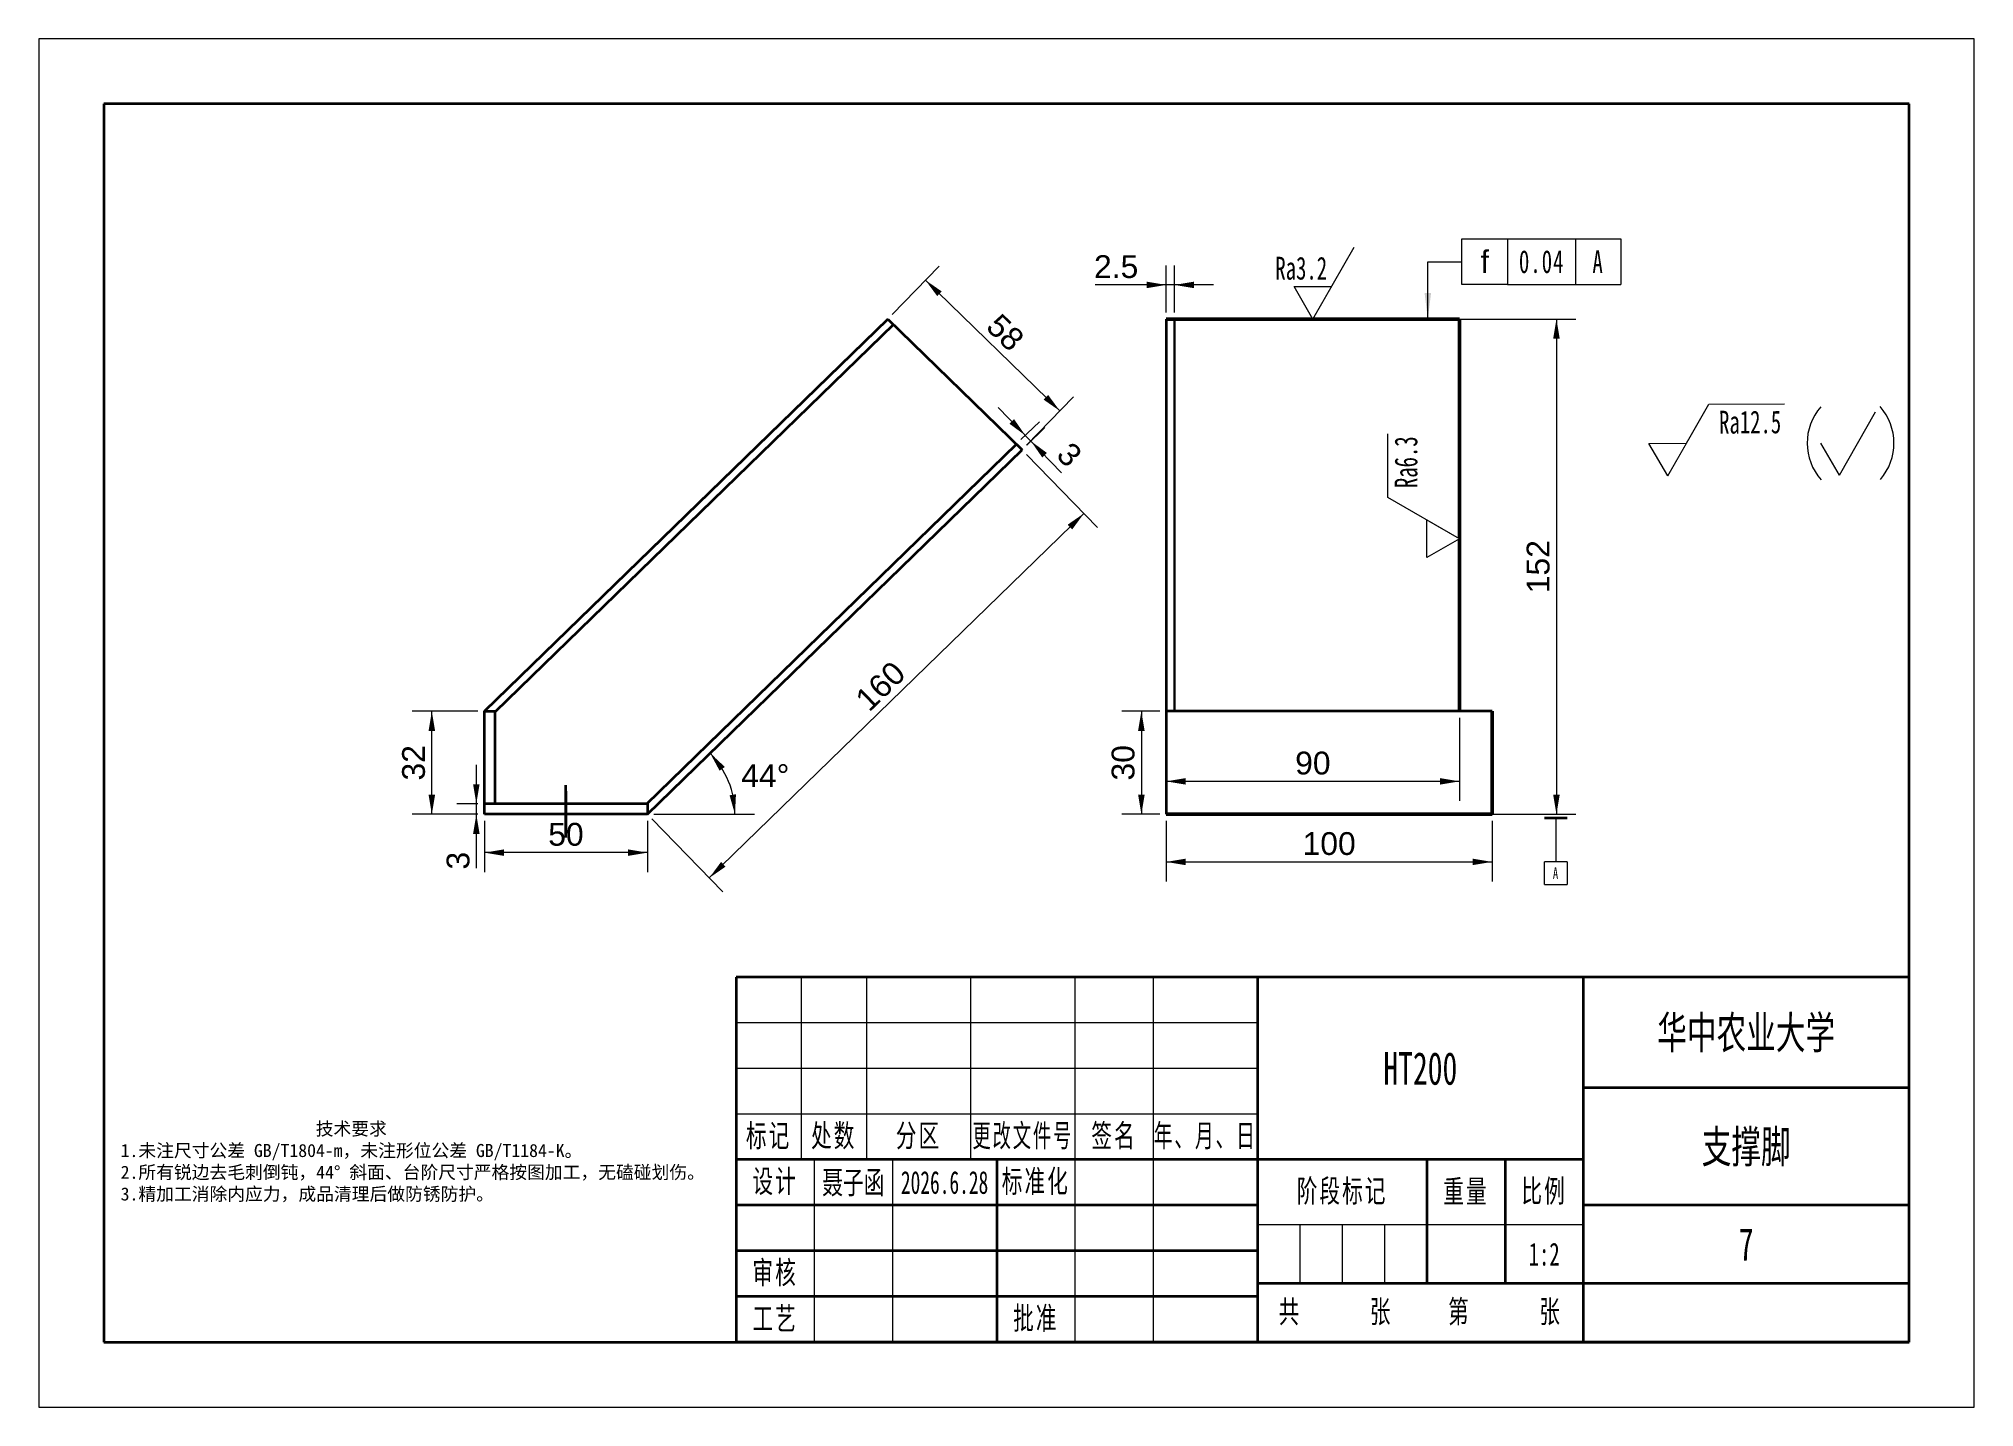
# Model space of a CAD drawing. Header units: millimetres. Extents: x -67 to 527, y -136 to 284.
import ezdxf
from ezdxf.enums import TextEntityAlignment as Align

# ---------------------------------------------------------------- set-up
doc = ezdxf.new("R2010")
doc.units = ezdxf.units.MM
doc.layers.get('0').update_dxf_attribs({"lineweight": 18})
for name, color, linetype, lineweight in [('尺寸线层', 3, 'Continuous', 18), ('粗实线', 7, 'Continuous', 50), ('粗实线层', 7, 'Continuous', 35), ('细实线层', 7, 'Continuous', 18)]:
    doc.layers.add(name, color=color, linetype=linetype, lineweight=lineweight)
doc.styles.get("Standard").update_dxf_attribs({"font": ''})
doc.styles.add('工程图文字', font='')
doc.styles.add('标准', font='', dxfattribs={"width": 0.667})
doc.styles.get('Standard').set_extended_font_data('arial')
doc.styles.get('工程图文字').set_extended_font_data('宋体')
doc.styles.get('标准').set_extended_font_data('宋体')
doc.dimstyles.new('工程图样式', dxfattribs={"dimscale": 2, "dimtxt": 3.5, "dimasz": 3, "dimexe": 3, "dimexo": 1, "dimgap": 1, "dimtad": 1, "dimdsep": 46, "dimtxsty": 'Standard', "dimcen": 1.5, "dimdle": 6, "dimaunit": 1, "dimadec": 0, "dimazin": 0, "dimtfac": 1, "dimtmove": 0, "dimatfit": 3, "dimfxl": 1, "dimtolj": 1, "dimarcsym": 0})
doc.dimstyles.new('角度标注', dxfattribs={"dimscale": 2, "dimtxt": 3.5, "dimasz": 3, "dimexe": 3, "dimexo": 1, "dimgap": 1, "dimtad": 1, "dimtih": 1, "dimtoh": 1, "dimdsep": 46, "dimtxsty": 'Standard', "dimcen": 1.5, "dimdle": 6, "dimaunit": 1, "dimadec": 0, "dimazin": 0, "dimtfac": 1, "dimtmove": 0, "dimatfit": 3, "dimfxl": 1, "dimtolj": 1, "dimarcsym": 0})

# ---------------------------------------------------------------- blocks, each defined once
blk = doc.blocks.new('$CAXA_FRAME_13B17AC1$')
at = {"layer": '粗实线层'}
for p, q in [((-138.5, 95), (-138.5, -95)), ((138.5, 95), (-138.5, 95)), ((138.5, -95), (138.5, 95)), ((-138.5, -95), (138.5, -95))]:
    blk.add_line(p, q, dxfattribs=at)
at = {"layer": '细实线层'}
for p, q in [((148.5, 105), (-148.5, 105)), ((-148.5, 105), (-148.5, -105)), ((148.5, -105), (148.5, 105)), ((-148.5, -105), (148.5, -105))]:
    blk.add_line(p, q, dxfattribs=at)
blk = doc.blocks.new('$CAXA_TITLE_151E506F$')
at = {"layer": '粗实线层'}
for p, q in [((0, 56), (-180, 56)), ((-180, 56), (-180, 0)), ((-100, 56), (-100, 0)), ((-50, 56), (-50, 0)), ((0, 0), (0, 56)), ((0, 39), (-50, 39)), ((-50, 28), (-180, 28)), ((-140, 28), (-140, 0)), ((-74, 28), (-74, 9)), ((-62, 28), (-62, 9)), ((-100, 21), (-180, 21)), ((0, 21), (-50, 21)), ((-100, 14), (-180, 14)), ((0, 9), (-100, 9)), ((-100, 7), (-180, 7)), ((0, 0), (-180, 0))]:
    blk.add_line(p, q, dxfattribs=at)
at = {"layer": '细实线层'}
for p, q in [((-170, 56), (-170, 28)), ((-160, 56), (-160, 28)), ((-144, 56), (-144, 28)), ((-128, 56), (-128, 0)), ((-116, 56), (-116, 0)), ((-100, 49), (-180, 49)), ((-100, 42), (-180, 42)), ((-100, 35), (-180, 35)), ((-168, 28), (-168, 0)), ((-156, 28), (-156, 0)), ((-50, 18), (-100, 18)), ((-93.5, 18), (-93.5, 9)), ((-87, 18), (-87, 9)), ((-80.5, 18), (-80.5, 9))]:
    blk.add_line(p, q, dxfattribs=at)
at = {"layer": '尺寸线层', "attachment_point": 5, "line_spacing_factor": 0.963108, "style": '标准'}
for s, insert, char_height, width in [('\\T1.1;标记', (-175, 31.5), 3.481, 18), ('\\T1.1;处数', (-165, 31.5), 3.481, 18), ('\\T1.1;分区', (-152, 31.5), 3.481, 30), ('\\T1.1;{\\W0.592404;更改文件号}', (-136, 31.5), 3.4806, 30), ('\\T1.1;签名', (-122, 31.5), 3.481, 22), ('\\T1.1;{\\W0.605422;年、月、日}', (-108, 31.5), 3.4806, 30), ('\\T1.1;设计', (-174, 24.5), 3.481, 22), ('\\T1.1;标准化', (-134, 24.5), 3.481, 22), ('\\T1.1;阶段标记', (-87, 23), 3.481, 50), ('\\T1.1;重量', (-68, 23), 3.481, 22), ('\\T1.1;比例', (-56, 23), 3.481, 22), ('\\T1.1;审核', (-174, 10.5), 3.481, 22), ('\\T1.1;共', (-95, 4.5), 3.481, 8), ('\\T1.1;张', (-81, 4.5), 3.481, 8), ('\\T1.1;第', (-69, 4.5), 3.481, 8), ('\\T1.1;张', (-55, 4.5), 3.481, 8), ('\\T1.1;工艺', (-174, 3.5), 3.481, 22), ('\\T1.1;批准', (-134, 3.5), 3.481, 22)]:
    blk.add_mtext(s, dxfattribs=dict(at, insert=insert, char_height=char_height, width=width))
at = {"layer": '尺寸线层', "style": '标准'}
for tag, height, width, p in [('标记C', 3.63, 0.664996, (-175, 52.5)), ('处数C', 3.63, 0.664996, (-165, 52.5)), ('分区C', 3.63, 0.667, (-152, 52.5)), ('更改文件号C', 3.63, 0.498314, (-136, 52.5)), ('更改签名C', 3.63, 0.447537, (-122, 52.5)), ('更改日期C', 3.63, 0.610278, (-108, 52.5)), ('单位名称', 5.19, 0.667, (-25, 47.5)), ('标记B', 3.63, 0.664996, (-175, 45.5)), ('处数B', 3.63, 0.664996, (-165, 45.5)), ('分区B', 3.63, 0.667, (-152, 45.5)), ('更改文件号B', 3.63, 0.498314, (-136, 45.5)), ('更改签名B', 3.63, 0.447537, (-122, 45.5)), ('更改日期B', 3.63, 0.610278, (-108, 45.5)), ('材料名称', 5.19, 0.667, (-75, 42)), ('标记A', 3.63, 0.664996, (-175, 38.5)), ('处数A', 3.63, 0.664996, (-165, 38.5)), ('分区A', 3.63, 0.667, (-152, 38.5)), ('更改文件号A', 3.63, 0.498314, (-136, 38.5)), ('更改签名A', 3.63, 0.447537, (-122, 38.5)), ('更改日期A', 3.63, 0.610278, (-108, 38.5)), ('图纸名称', 5.19, 0.667, (-25, 30)), ('设计', 3.63, 0.667, (-162, 24.5)), ('设计日期', 3.63, 0.667, (-148, 24.5)), ('标准化', 3.63, 0.667, (-122, 24.5)), ('标准化日期', 3.63, 0.554163, (-108, 24.5)), ('图纸编号', 5.19, 0.667, (-25, 15)), ('阶段标记S', 3.63, 0.223769, (-96.75, 13.5)), ('阶段标记A', 3.63, 0.223769, (-90.25, 13.5)), ('阶段标记B', 3.63, 0.223769, (-83.75, 13.5)), ('阶段标记C', 3.63, 0.223769, (-77.25, 13.5)), ('重量', 3.63, 0.667, (-68, 13.5)), ('图纸比例', 3.63, 0.510551, (-56, 13.5)), ('审核', 3.63, 0.667, (-162, 10.5)), ('审核日期', 3.63, 0.667, (-148, 10.5)), ('页数', 3.63, 0.667, (-88, 4.5)), ('页码', 3.63, 0.667, (-62, 4.5)), ('投影符号', 3.63, 0.667, (-25, 4.5)), ('工艺', 3.63, 0.667, (-162, 3.5)), ('工艺日期', 3.63, 0.667, (-148, 3.5)), ('批准', 3.63, 0.667, (-122, 3.5)), ('批准日期', 3.63, 0.667, (-108, 3.5))]:
    blk.add_attdef(tag, text='', height=height, dxfattribs=dict(at, width=width)).set_placement(p, align=Align.MIDDLE_CENTER)
blk = doc.blocks.new('*X4')
at = {"layer": '尺寸线层', "linetype": 'Continuous'}
for points in [[(139.28, 64.48), (142.16, 59.14), (143.81, 60.28)], [(146.9, 45.74), (145.24, 51.58), (147.2, 51.91)]]:
    blk.add_hatch(color=0, dxfattribs=at).paths.add_polyline_path(points, flags=0)
at = {"layer": '尺寸线层', "color": 0, "linetype": 'Continuous'}
blk.add_line((122.02, 45.74), (152.9, 45.74), dxfattribs=at)
for start, end in [(22.10674, 44.21348), (0, 22.10674)]:
    blk.add_arc((120.02, 45.74), 26.88, start, end, dxfattribs=at)
at = {"layer": '尺寸线层', "color": 0, "insert": (156.21, 57.61), "char_height": 7, "width": 28.0213, "attachment_point": 5}
blk.add_mtext('44%%D', dxfattribs=at)
blk = doc.blocks.new('_CAXARROW')
blk.add_hatch(color=0).paths.add_polyline_path([(0, 0), (-1, 0.125), (-1, -0.125)], flags=0)
blk = doc.blocks.new('*X6')
at = {"layer": '尺寸线层', "linetype": 'Continuous'}
for points in [[(70.02, 33.98), (76.02, 32.98), (76.02, 34.98)], [(120.02, 33.98), (114.02, 32.98), (114.02, 34.98)]]:
    blk.add_hatch(color=0, dxfattribs=at).paths.add_polyline_path(points, flags=0)
at = {"layer": '尺寸线层', "color": 0, "linetype": 'Continuous'}
for p, q in [((70.02, 43.74), (70.02, 27.98)), ((120.02, 43.74), (120.02, 27.98)), ((120.02, 33.98), (70.02, 33.98))]:
    blk.add_line(p, q, dxfattribs=at)
at = {"layer": '尺寸线层', "color": 0, "insert": (95.02, 39.56), "char_height": 7, "width": 19.997, "attachment_point": 5}
blk.add_mtext('50', dxfattribs=at)
blk = doc.blocks.new('*X7')
at = {"layer": '尺寸线层', "linetype": 'Continuous'}
for points in [[(53.86, 77.36), (52.86, 71.36), (54.86, 71.36)], [(53.86, 45.74), (52.86, 51.74), (54.86, 51.74)]]:
    blk.add_hatch(color=0, dxfattribs=at).paths.add_polyline_path(points, flags=0)
at = {"layer": '尺寸线层', "color": 0, "linetype": 'Continuous'}
for p, q in [((68.02, 77.36), (47.86, 77.36)), ((53.86, 45.74), (53.86, 77.36)), ((68.02, 45.74), (47.86, 45.74))]:
    blk.add_line(p, q, dxfattribs=at)
at = {"layer": '尺寸线层', "color": 0, "insert": (48.29, 61.55), "char_height": 7, "width": 19.8902, "attachment_point": 5, "rotation": 90}
blk.add_mtext('32', dxfattribs=at)
blk = doc.blocks.new('*X8')
at = {"layer": '尺寸线层', "linetype": 'Continuous'}
for points in [[(67.52, 48.98), (68.52, 54.98), (66.52, 54.98)], [(67.52, 45.74), (68.52, 39.74), (66.52, 39.74)]]:
    blk.add_hatch(color=0, dxfattribs=at).paths.add_polyline_path(points, flags=0)
at = {"layer": '尺寸线层', "color": 0, "linetype": 'Continuous'}
for p, q in [((67.52, 60.98), (67.52, 29.22)), ((68.02, 48.98), (61.52, 48.98)), ((68.02, 45.74), (61.52, 45.74))]:
    blk.add_line(p, q, dxfattribs=at)
at = {"layer": '尺寸线层', "color": 0, "insert": (61.95, 31.51), "char_height": 7, "width": 14, "attachment_point": 5, "rotation": 90}
blk.add_mtext('3', dxfattribs=at)
blk = doc.blocks.new('*X9')
at = {"layer": '尺寸线层', "linetype": 'Continuous'}
for points in [[(254, 138.1), (249, 134.63), (250.4, 133.19)], [(139.01, 26.22), (142.61, 31.12), (144.01, 29.69)]]:
    blk.add_hatch(color=0, dxfattribs=at).paths.add_polyline_path(points, flags=0)
at = {"layer": '尺寸线层', "color": 0, "linetype": 'Continuous'}
for p, q in [((236.4, 156.18), (258.19, 133.8)), ((139.01, 26.22), (254, 138.1)), ((121.41, 44.31), (143.2, 21.92))]:
    blk.add_line(p, q, dxfattribs=at)
at = {"layer": '尺寸线层', "color": 0, "insert": (191.53, 85.09), "char_height": 7, "width": 29.5579, "attachment_point": 5, "rotation": 44.21348}
blk.add_mtext('160', dxfattribs=at)
blk = doc.blocks.new('*X10')
at = {"layer": '尺寸线层', "linetype": 'Continuous'}
for points in [[(236, 162.02), (232.54, 167.02), (231.1, 165.63)], [(237.72, 160.26), (242.62, 156.65), (241.19, 155.26)]]:
    blk.add_hatch(color=0, dxfattribs=at).paths.add_polyline_path(points, flags=0)
at = {"layer": '尺寸线层', "color": 0, "linetype": 'Continuous'}
for p, q in [((227.63, 170.63), (247.12, 150.59)), ((234.67, 160.73), (240.3, 166.21)), ((236.44, 159.01), (242.02, 164.44))]:
    blk.add_line(p, q, dxfattribs=at)
at = {"layer": '尺寸线层', "color": 0, "insert": (249.52, 156.12), "char_height": 7, "width": 14, "attachment_point": 5, "rotation": 314.21348}
blk.add_mtext('3', dxfattribs=at)
blk = doc.blocks.new('*X11')
at = {"layer": '尺寸线层', "linetype": 'Continuous'}
for points in [[(205.36, 209.67), (210.35, 206.2), (208.96, 204.77)], [(246.6, 169.54), (243, 174.44), (241.61, 173)]]:
    blk.add_hatch(color=0, dxfattribs=at).paths.add_polyline_path(points, flags=0)
at = {"layer": '尺寸线层', "color": 0, "linetype": 'Continuous'}
for p, q in [((195.16, 199.18), (209.54, 213.97)), ((205.36, 209.67), (246.6, 169.54)), ((236.4, 159.05), (250.79, 173.84))]:
    blk.add_line(p, q, dxfattribs=at)
at = {"layer": '尺寸线层', "color": 0, "insert": (229.87, 193.6), "char_height": 7, "width": 20.0716, "attachment_point": 5, "rotation": 315.78652}
blk.add_mtext('58', dxfattribs=at)
blk = doc.blocks.new('*X12')
at = {"layer": '尺寸线层', "linetype": 'Continuous'}
for points in [[(398.99, 197.75), (399.99, 191.75), (397.99, 191.75)], [(398.99, 45.74), (399.99, 51.74), (397.99, 51.74)]]:
    blk.add_hatch(color=0, dxfattribs=at).paths.add_polyline_path(points, flags=0)
at = {"layer": '尺寸线层', "color": 0, "linetype": 'Continuous'}
for p, q in [((283.74, 197.75), (404.99, 197.75)), ((398.99, 197.75), (398.99, 45.74)), ((281.24, 45.74), (404.99, 45.74))]:
    blk.add_line(p, q, dxfattribs=at)
at = {"layer": '尺寸线层', "color": 0, "insert": (393.41, 121.74), "char_height": 7, "width": 29.4619, "attachment_point": 5, "rotation": 90}
blk.add_mtext('152', dxfattribs=at)
blk = doc.blocks.new('*X13')
at = {"layer": '尺寸线层', "linetype": 'Continuous'}
for points in [[(271.61, 77.36), (272.61, 71.36), (270.61, 71.36)], [(271.61, 45.74), (272.61, 51.74), (270.61, 51.74)]]:
    blk.add_hatch(color=0, dxfattribs=at).paths.add_polyline_path(points, flags=0)
at = {"layer": '尺寸线层', "color": 0, "linetype": 'Continuous'}
for p, q in [((277.24, 77.36), (265.61, 77.36)), ((271.61, 77.36), (271.61, 45.74)), ((277.24, 45.74), (265.61, 45.74))]:
    blk.add_line(p, q, dxfattribs=at)
at = {"layer": '尺寸线层', "color": 0, "insert": (266.04, 61.55), "char_height": 7, "width": 19.9863, "attachment_point": 5, "rotation": 90}
blk.add_mtext('30', dxfattribs=at)
blk = doc.blocks.new('*X14')
at = {"layer": '尺寸线层', "linetype": 'Continuous'}
for points in [[(279.24, 31.14), (285.24, 32.14), (285.24, 30.14)], [(379.24, 31.14), (373.24, 32.14), (373.24, 30.14)]]:
    blk.add_hatch(color=0, dxfattribs=at).paths.add_polyline_path(points, flags=0)
at = {"layer": '尺寸线层', "color": 0, "linetype": 'Continuous'}
for p, q in [((279.24, 43.74), (279.24, 25.14)), ((379.24, 43.74), (379.24, 25.14)), ((279.24, 31.14), (379.24, 31.14))]:
    blk.add_line(p, q, dxfattribs=at)
at = {"layer": '尺寸线层', "color": 0, "insert": (329.24, 36.72), "char_height": 7, "width": 29.5579, "attachment_point": 5}
blk.add_mtext('100', dxfattribs=at)
blk = doc.blocks.new('*X15')
at = {"layer": '尺寸线层', "linetype": 'Continuous'}
for points in [[(279.24, 55.86), (285.24, 54.86), (285.24, 56.86)], [(369.24, 55.86), (363.24, 54.86), (363.24, 56.86)]]:
    blk.add_hatch(color=0, dxfattribs=at).paths.add_polyline_path(points, flags=0)
at = {"layer": '尺寸线层', "color": 0, "linetype": 'Continuous'}
for p, q in [((279.24, 75.36), (279.24, 49.86)), ((369.24, 75.36), (369.24, 49.86)), ((369.24, 55.86), (279.24, 55.86))]:
    blk.add_line(p, q, dxfattribs=at)
at = {"layer": '尺寸线层', "color": 0, "insert": (324.24, 61.43), "char_height": 7, "width": 19.997, "attachment_point": 5}
blk.add_mtext('90', dxfattribs=at)
blk = doc.blocks.new('*X16')
at = {"layer": '尺寸线层', "linetype": 'Continuous'}
for points in [[(279.24, 208.21), (273.24, 207.21), (273.24, 209.21)], [(281.74, 208.21), (287.74, 207.21), (287.74, 209.21)]]:
    blk.add_hatch(color=0, dxfattribs=at).paths.add_polyline_path(points, flags=0)
at = {"layer": '尺寸线层', "color": 0, "linetype": 'Continuous'}
for p, q in [((279.24, 199.75), (279.24, 214.21)), ((281.74, 199.75), (281.74, 214.21)), ((293.74, 208.21), (257.42, 208.21))]:
    blk.add_line(p, q, dxfattribs=at)
at = {"layer": '尺寸线层', "color": 0, "insert": (263.88, 213.78), "char_height": 7, "width": 25.8338, "attachment_point": 5}
blk.add_mtext('2.5', dxfattribs=at)
blk = doc.blocks.new('*X17')
at = {"layer": '尺寸线层', "color": 0, "linetype": 'Continuous'}
for p, q in [((0, 0), (12.7, 22)), ((0, 0), (-5.77, 10)), ((-5.77, 10), (5.77, 10))]:
    blk.add_line(p, q, dxfattribs=at)
at = {"layer": '尺寸线层', "color": 0, "style": '标准', "width": 0.667}
blk.add_text('Ra3.2', height=7, dxfattribs=at).set_placement((4.37, 15.6), align=Align.MIDDLE_RIGHT)
blk = doc.blocks.new('*X18')
at = {"layer": '尺寸线层', "linetype": 'Continuous', "lineweight": -2}
blk.add_hatch(color=0, dxfattribs=at).paths.add_polyline_path([(0, 0), (-1, 8), (1, 8)], flags=0)
at = {"layer": '尺寸线层', "color": 0, "linetype": 'Continuous', "lineweight": -2}
for p, q in [((10.47, 24.57), (24.47, 24.57)), ((10.47, 10.57), (10.47, 24.57)), ((24.47, 24.57), (24.47, 10.57)), ((24.47, 24.57), (59.27, 24.57)), ((45.27, 24.57), (45.27, 10.57)), ((59.27, 24.57), (59.27, 10.57)), ((0, 0), (0, 17.57)), ((0, 17.57), (10.47, 17.57)), ((24.47, 10.57), (10.47, 10.57)), ((24.47, 10.57), (59.27, 10.57))]:
    blk.add_line(p, q, dxfattribs=at)
at = {"layer": '尺寸线层', "color": 0, "char_height": 7, "line_spacing_factor": 1.15057, "style": '标准'}
for s, insert, width, attachment_point in [('{\\fcxgdt;\\W1;\\T1;f}', (17.47, 17.57), 14, 5), ('\\T1.1;0.04', (27.97, 17.57), 27.6175, 4), ('\\T1.1;A', (52.27, 17.57), 14, 5)]:
    blk.add_mtext(s, dxfattribs=dict(at, insert=insert, width=width, attachment_point=attachment_point))
blk = doc.blocks.new('*X19')
at = {"layer": '尺寸线层', "color": 0, "lineweight": 35}
blk.add_line((3.5, -1.17), (-3.5, -1.17), dxfattribs=at)
at = {"layer": '尺寸线层', "color": 0, "lineweight": -2}
for p, q in [((0, -1.17), (0, -14.55)), ((3.5, -14.55), (-3.5, -14.55)), ((-3.5, -21.55), (-3.5, -14.55)), ((3.5, -14.55), (3.5, -21.55)), ((-3.5, -21.55), (3.5, -21.55))]:
    blk.add_line(p, q, dxfattribs=at)
at = {"layer": '尺寸线层', "color": 0, "lineweight": -2, "insert": (0, -18.05), "char_height": 3.5, "width": 7, "attachment_point": 5, "line_spacing_factor": 1.15057, "style": '标准'}
blk.add_mtext('\\T1.1;A', dxfattribs=at)
blk = doc.blocks.new('*X20')
at = {"layer": '尺寸线层', "color": 0, "linetype": 'Continuous'}
for p, q in [((-22, 12.7), (-22, 32.2)), ((0, 0), (-22, 12.7)), ((-10, -5.77), (-10, 5.77)), ((0, 0), (-10, -5.77))]:
    blk.add_line(p, q, dxfattribs=at)
at = {"layer": '尺寸线层', "color": 0, "style": '标准', "width": 0.667}
blk.add_text('Ra6.3', height=7, rotation=90, dxfattribs=at).set_placement((-16.44, 23.5), align=Align.MIDDLE_CENTER)
blk = doc.blocks.new('*X21')
at = {"layer": '尺寸线层', "color": 0, "linetype": 'Continuous'}
for p, q in [((0, 0), (12.59, 22.06)), ((12.59, 22.06), (35.77, 22.17)), ((52.68, 0.26), (63.78, 19.71)), ((-5.82, 9.97), (5.72, 10.03)), ((0, 0), (-5.82, 9.97)), ((52.68, 0.26), (46.97, 10.02))]:
    blk.add_line(p, q, dxfattribs=at)
for centre, start, end in [((59.78, 10.09), 139.11438, 221.44188), ((52.36, 10.05), 319.11438, 41.44188)]:
    blk.add_arc(centre, 17.02, start, end, dxfattribs=at)
at = {"layer": '尺寸线层', "color": 0, "style": '标准', "width": 0.667}
blk.add_text('Ra12.5', height=7, rotation=0.27813, dxfattribs=at).set_placement((25.26, 16.54), align=Align.MIDDLE_CENTER)

msp = doc.modelspace()

# ---------------------------------------------------------------- linework, layer by layer
at = {"layer": '粗实线', "lineweight": 35}
for p, q in [((279.242, 197.748), (279.242, 45.741)), ((379.242, 77.357), (279.242, 77.357))]:
    msp.add_line(p, q, dxfattribs=at)
at = {"layer": '粗实线'}
for p, q in [((279.242, 197.748), (369.242, 197.748)), ((369.242, 197.748), (369.242, 77.357)), ((379.242, 45.741), (379.242, 77.357)), ((279.242, 45.741), (379.242, 45.741))]:
    msp.add_line(p, q, dxfattribs=at)
at = {"layer": '粗实线', "lineweight": 30}
msp.add_line((281.742, 197.748), (281.742, 77.357), dxfattribs=at)
at = {"layer": '粗实线层'}
for p, q in [((70.018, 77.357), (193.761, 197.748)), ((193.761, 197.748), (70.018, 77.357)), ((195.529, 196.029), (73.351, 77.16)), ((193.761, 197.748), (235.009, 157.618)), ((119.815, 48.984), (233.241, 159.338)), ((120.018, 45.741), (235.009, 157.618)), ((70.018, 77.357), (73.351, 77.357)), ((70.018, 45.741), (70.018, 77.357)), ((73.351, 48.984), (73.351, 77.357)), ((95.018, 38.645), (95.018, 54.658)), ((120.018, 48.984), (70.018, 48.984)), ((95.018, 52.861), (95.018, 40.813)), ((95.018, 51.566), (95.018, 39.916)), ((120.018, 48.984), (120.018, 45.741)), ((120.018, 45.741), (70.018, 45.741))]:
    msp.add_line(p, q, dxfattribs=at)

# ---------------------------------------------------------------- block references
at = {"layer": '粗实线层', "xscale": 2, "yscale": 2, "zscale": 2}
msp.add_blockref('$CAXA_FRAME_13B17AC1$', (230.222, 73.767), dxfattribs=at)
at = {"layer": '粗实线层'}
ref = msp.add_blockref('$CAXA_TITLE_151E506F$', (507.222, -116.233), dxfattribs=dict(at, xscale=2, yscale=2, zscale=2))
ref.add_attrib('单位名称', '华中农业大学', dxfattribs={"layer": '尺寸线层', "height": 10, "style": '标准', "width": 0.667}).set_placement((457.222, -21.233), align=Align.MIDDLE_CENTER)
ref.add_attrib('图纸名称', '支撑脚', dxfattribs={"layer": '尺寸线层', "height": 10, "style": '标准', "width": 0.667}).set_placement((457.222, -56.233), align=Align.MIDDLE_CENTER)
ref.add_attrib('图纸编号', '7', dxfattribs={"layer": '尺寸线层', "height": 10, "style": '标准', "width": 0.667}).set_placement((457.222, -86.233), align=Align.MIDDLE_CENTER)
ref.add_attrib('材料名称', 'HT200', dxfattribs={"layer": '尺寸线层', "height": 10, "style": '标准', "width": 0.667}).set_placement((357.222, -32.233), align=Align.MIDDLE_CENTER)
ref.add_attrib('图纸比例', '1:2', dxfattribs={"layer": '尺寸线层', "height": 7, "style": '标准', "width": 0.667}).set_placement((395.222, -89.233), align=Align.MIDDLE_CENTER)
ref.add_attrib('设计', '聂子函', dxfattribs={"layer": '尺寸线层', "height": 7, "style": '标准', "width": 0.667}).set_placement((183.222, -67.233), align=Align.MIDDLE_CENTER)
ref.add_attrib('设计日期', '2026.6.28', dxfattribs={"layer": '尺寸线层', "height": 7, "style": '标准', "width": 0.625524}).set_placement((211.222, -67.233), align=Align.MIDDLE_CENTER)

# ---------------------------------------------------------------- texts
at = {"layer": '尺寸线层', "insert": (-41.63, -48.759), "char_height": 4, "width": 197.76995, "attachment_point": 1, "style": '工程图文字'}
msp.add_mtext('                      技术要求\\P1.未注尺寸公差 GB/T1804-m，未注形位公差 GB/T1184-K。\\P2.所有锐边去毛刺倒钝，44%%D 斜面、台阶尺寸严格按图加工，无磕碰划伤。\\P3.精加工消除内应力，成品清理后做防锈防护。', dxfattribs=at)

# ---------------------------------------------------------------- dimensions: what is measured, and where the dimension line sits
at = {"layer": '尺寸线层'}
for base, p1, p2, angle, text, override, picture, middle in [((246.604, 169.536), (193.761, 197.748), (235.009, 157.618), 315.786522, '58', {"dimscale": 2, "dimsah": 1, "dimldrblk": '_CAXARROW', "dimtfill": 1}, '*X11', (229.866, 193.595)), ((398.985, 45.741), (281.742, 197.748), (279.242, 45.741), 90, '152', {"dimscale": 2, "dimsah": 1, "dimldrblk": '_CAXARROW', "dimtfill": 1}, '*X12', (393.413, 121.745)), ((237.722, 160.257), (233.241, 159.338), (235.009, 157.618), 134.213478, '3', {"dimscale": 2, "dimsah": 1, "dimldrblk": '_CAXARROW', "dimtfill": 1, "dimtzin": 8}, '*X10', (249.52, 156.122)), ((53.859, 77.357), (70.018, 45.741), (70.018, 77.357), 90, '32', {"dimscale": 2, "dimsah": 1, "dimldrblk": '_CAXARROW', "dimtfill": 1}, '*X7', (48.287, 61.549)), ((271.612, 45.741), (279.242, 77.357), (279.242, 45.741), 270, '30', {"dimscale": 2, "dimsah": 1, "dimldrblk": '_CAXARROW', "dimtfill": 1}, '*X13', (266.04, 61.549))]:
    dim = msp.add_linear_dim(base=base, p1=p1, p2=p2, angle=angle, text=text, dimstyle='工程图样式', override=override, dxfattribs=at)
    dim.commit()
    dim.dimension.update_dxf_attribs({"geometry": picture, "text_midpoint": middle})
for base, p1, p2, picture, middle in [((279.242, 208.21), (281.742, 197.748), (279.242, 197.748), '*X16', (263.883, 213.782)), ((279.242, 55.856), (369.242, 77.357), (279.242, 77.357), '*X15', (324.242, 61.428)), ((70.018, 33.984), (120.018, 45.741), (70.018, 45.741), '*X6', (95.018, 39.556)), ((379.242, 31.144), (279.242, 45.741), (379.242, 45.741), '*X14', (329.242, 36.716))]:
    dim = msp.add_linear_dim(base=base, p1=p1, p2=p2, dimstyle='工程图样式', override={"dimscale": 2, "dimsah": 1, "dimldrblk": '_CAXARROW', "dimtfill": 1, "dimtzin": 8}, dxfattribs=at)
    dim.commit()
    dim.dimension.update_dxf_attribs({"geometry": picture, "text_midpoint": middle})
dim = msp.add_angular_dim_2l(base=(145.184, 55.181), line1=((120.018, 45.741), (235.009, 157.618)), line2=((120.018, 45.741), (70.018, 45.741)), dimstyle='角度标注', override={"dimscale": 2, "dimtad": 0, "dimtih": 1, "dimtoh": 1, "dimsah": 1, "dimtdec": 0, "dimldrblk": '_CAXARROW', "dimtfill": 1, "dimtzin": 0}, dxfattribs=at)
dim.commit()
dim.dimension.update_dxf_attribs({"geometry": '*X4', "text_midpoint": (156.207, 57.607), "dimtype": 162})
for base, p1, p2, angle, text, picture, middle in [((254.002, 138.096), (120.018, 45.741), (235.009, 157.618), 224.213478, '160', '*X9', (191.526, 85.086)), ((67.525, 45.741), (70.018, 48.984), (70.018, 45.741), 90, '3', '*X8', (61.953, 31.508))]:
    dim = msp.add_linear_dim(base=base, p1=p1, p2=p2, angle=angle, text=text, dimstyle='工程图样式', override={"dimscale": 2, "dimsah": 1, "dimtmove": 0, "dimldrblk": '_CAXARROW', "dimtfill": 1}, dxfattribs=at)
    dim.commit()
    dim.dimension.update_dxf_attribs({"geometry": picture, "text_midpoint": middle, "dimtype": 160})

# ---------------------------------------------------------------- next in the draw order: wipeouts: each hides what was drawn before it
for points in [[(418.794, 208.317), (418.794, 222.317), (418.794, 222.317), (404.794, 222.317), (404.794, 222.317), (383.985, 222.317), (383.985, 222.317), (369.985, 222.317), (369.985, 222.317), (369.985, 215.317), (369.985, 215.317), (369.985, 211.384), (369.985, 211.384), (369.985, 208.317), (369.985, 208.317), (383.985, 208.317), (383.985, 208.317), (404.794, 208.317), (404.794, 208.317)], [(324.242, 197.748), (330.015, 207.748), (330.015, 207.748), (318.468, 207.748), (318.468, 207.748)], [(433.174, 149.587), (438.899, 159.615), (438.899, 159.615), (427.352, 159.559), (427.352, 159.559)], [(369.242, 130.297), (359.242, 136.071), (359.242, 136.071), (359.242, 124.524), (359.242, 124.524)], [(395.286, 24.188), (402.286, 24.188), (402.286, 24.188), (402.286, 31.188), (402.286, 31.188), (395.286, 31.188), (395.286, 31.188)]]:
    msp.add_wipeout(points).dxf.layer = '尺寸线层'

# ---------------------------------------------------------------- next in the draw order: block references
for name, p in [('*X18', (359.519, 197.748)), ('*X17', (324.242, 197.748)), ('*X21', (433.174, 149.587)), ('*X20', (369.242, 130.297)), ('*X19', (398.786, 45.741))]:
    msp.add_blockref(name, p, dxfattribs=at)

doc.saveas('drawing.dxf')
